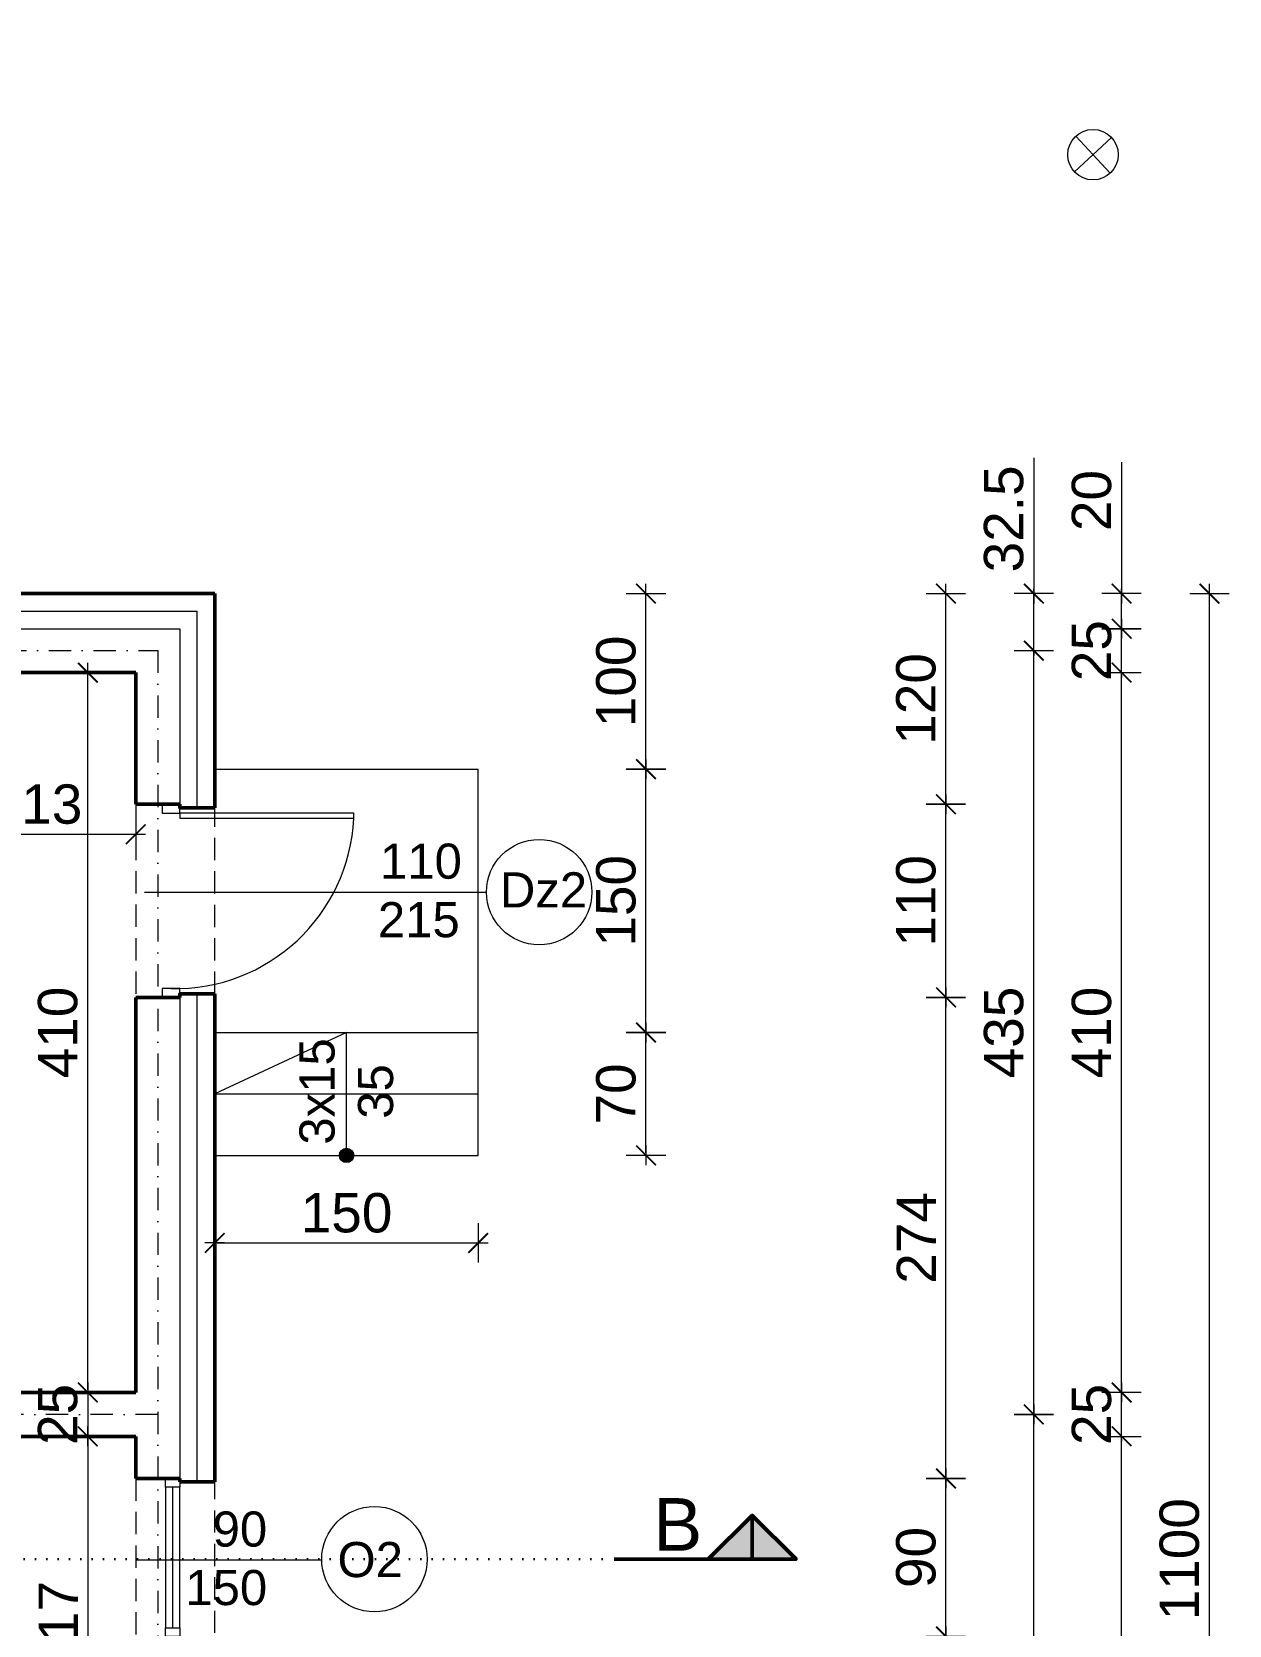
# Model space of a CAD drawing. Header units: millimetres. Extents: x -1610 to 9137, y -5783 to 6358.
# Drawn here: x 4254 to 4936, y 3681 to 4588 of the extents above; entities that cross this region are included whole.
import ezdxf

# ---------------------------------------------------------------- set-up
doc = ezdxf.new("R2010")
doc.units = ezdxf.units.MM
for name, pattern in [('DASHDOT', [25.4, 12.7, -6.35, 0, -6.35]), ('DASHED', [19.05, 12.7, -6.35]), ('DOT', [6.35, 0, -6.35])]:
    doc.linetypes.add(name, pattern=pattern)
doc.layers.get('0').update_dxf_attribs({"lineweight": 0})
for name, color, linetype, lineweight in [('A-murowane', 6, 'Continuous', 50), ('A-osie', 7, 'DASHDOT', 5), ('A-pod', 5, 'DASHED', 15), ('A-schody', 2, 'Continuous', 0), ('A-stolarka', 1, 'Continuous', 5), ('A-w.ocieplenie', 4, 'BATTING', 5), ('A-wykończenie', 4, 'Continuous', 5), ('A17_OPIS_WARSTW', 32, 'Continuous', 9), ('B-linia przekrojowa', 40, 'DOT', 30), ('B-opis', 7, 'Continuous', 0)]:
    doc.layers.add(name, color=color, linetype=linetype, lineweight=lineweight)
doc.layers.add('oznaczenia niedr', color=7, linetype='Continuous', lineweight=0, plot=False)
doc.styles.get("Standard").update_dxf_attribs({"font": 'arial.ttf'})
doc.linetypes.add('BATTING', pattern='A,0.00254,-2.54,[134,ltypeshp.shx,S=2.54,R=0,X=-2.54,Y=0],-5.08,[134,ltypeshp.shx,S=2.54,R=180,X=2.54,Y=0],-2.54', length=10.16254)
doc.dimstyles.new('PM-100', dxfattribs={"dimscale": 2.8, "dimtxt": 8, "dimasz": 0.5, "dimexe": 0, "dimexo": 0, "dimgap": 2, "dimtad": 1, "dimdec": 1, "dimrnd": 0.1, "dimzin": 13, "dimdsep": 46, "dimtxsty": 'Standard', "dimblk": 'Q', "dimcen": 0, "dimse1": 1, "dimse2": 1, "dimclrd": 256, "dimclre": 251, "dimclrt": 41, "dimadec": 1, "dimazin": 0, "dimtfac": 1, "dimtdec": 1, "dimtix": 1, "dimtmove": 1, "dimatfit": 0, "dimldrblk": 'NONE', "dimfxl": 1, "dimtolj": 1, "dimtzin": 13, "dimlwd": -1, "dimlwe": 0, "dimarcsym": 0})

# ---------------------------------------------------------------- blocks, each defined once
blk = doc.blocks.new('A$C7FE075C5')
at = {"layer": 'A-stolarka'}
for p, q in [((-5, 0), (-85, 0)), ((-85, -4), (-5, -4)), ((-85, -8), (-5, -8))]:
    blk.add_line(p, q, dxfattribs=at)
for points in [[(-90, 0), (-85, 0), (-85, -8), (-90, -8), (-90, 0)], [(-5, 0), (0, 0), (0, -8), (-5, -8), (-5, 0)]]:
    blk.add_lwpolyline(points, dxfattribs=at)
blk = doc.blocks.new('A$C31ED699E')
at = {"layer": 'A-stolarka'}
for points in [[(-10, 110), (-10, 105), (0, 105), (0, 110)], [(0, 105), (0, 102), (99.11, 102), (99.11, 105)], [(-10, 5), (-10, 0), (0, 0), (0, 5)]]:
    blk.add_lwpolyline(points, close=True, dxfattribs=at)
blk.add_arc((-2.64, 106.84), 101.87, 268.67264, 357.27581, dxfattribs=at)
blk = doc.blocks.new('Q')
for p, q in [((0, 8), (0, -8)), ((-4, 0), (4, 0))]:
    blk.add_line(p, q)
at = {"const_width": 0.7}
blk.add_lwpolyline([(4, 4), (-4, -4)], dxfattribs=at)
blk = doc.blocks.new('*D32')
at = {"layer": 'A17_OPIS_WARSTW', "transparency": 16777216}
blk.add_line((4359.72, 3898.45), (4506.92, 3898.45), dxfattribs=at)
at = {"layer": 'Defpoints', "color": 0, "transparency": 16777216}
for p in [(4358.32, 3948.29), (4508.32, 3948.29), (4508.32, 3898.45)]:
    blk.add_point(p, dxfattribs=at)
at = {"layer": 'A17_OPIS_WARSTW', "transparency": 16777216, "xscale": 1.4, "yscale": 1.4, "zscale": 1.4, "rotation": 180}
blk.add_blockref('Q', (4358.32, 3898.45), dxfattribs=at)
at = {"layer": 'A17_OPIS_WARSTW', "transparency": 16777216, "xscale": 1.4, "yscale": 1.4, "zscale": 1.4}
blk.add_blockref('Q', (4508.32, 3898.45), dxfattribs=at)
at = {"layer": 'A17_OPIS_WARSTW', "color": 41, "transparency": 16777216, "insert": (4433.32, 3915.49), "char_height": 22.4, "attachment_point": 5}
blk.add_mtext('\\A1;150', dxfattribs=at)
blk = doc.blocks.new('_None')
blk = doc.blocks.new('*D33')
at = {"layer": 'A17_OPIS_WARSTW', "transparency": 16777216}
blk.add_line((4603.82, 3949.69), (4603.82, 4016.89), dxfattribs=at)
at = {"layer": 'Defpoints', "color": 0, "transparency": 16777216}
for p in [(4533.32, 4018.29), (4603.82, 4018.29), (4533.32, 3948.29)]:
    blk.add_point(p, dxfattribs=at)
at = {"layer": 'A17_OPIS_WARSTW', "transparency": 16777216, "xscale": 1.4, "yscale": 1.4, "zscale": 1.4}
for p, rotation in [((4603.82, 4018.29), 90), ((4603.82, 3948.29), 270)]:
    blk.add_blockref('Q', p, dxfattribs=dict(at, rotation=rotation))
at = {"layer": 'A17_OPIS_WARSTW', "color": 41, "transparency": 16777216, "insert": (4586.79, 3983.29), "char_height": 22.4, "attachment_point": 5, "rotation": 90}
blk.add_mtext('\\A1;70', dxfattribs=at)
blk = doc.blocks.new('*D34')
at = {"layer": 'A17_OPIS_WARSTW', "transparency": 16777216}
blk.add_line((4603.82, 4019.69), (4603.82, 4166.89), dxfattribs=at)
at = {"layer": 'Defpoints', "color": 0, "transparency": 16777216}
for p in [(4533.32, 4168.29), (4603.82, 4168.29), (4508.32, 4018.29)]:
    blk.add_point(p, dxfattribs=at)
at = {"layer": 'A17_OPIS_WARSTW', "transparency": 16777216, "xscale": 1.4, "yscale": 1.4, "zscale": 1.4}
for p, rotation in [((4603.82, 4168.29), 90), ((4603.82, 4018.29), 270)]:
    blk.add_blockref('Q', p, dxfattribs=dict(at, rotation=rotation))
at = {"layer": 'A17_OPIS_WARSTW', "color": 41, "transparency": 16777216, "insert": (4586.79, 4093.29), "char_height": 22.4, "attachment_point": 5, "rotation": 90}
blk.add_mtext('\\A1;150', dxfattribs=at)
blk = doc.blocks.new('*D35')
at = {"layer": 'A17_OPIS_WARSTW', "transparency": 16777216}
blk.add_line((4603.82, 4169.69), (4603.82, 4266.89), dxfattribs=at)
at = {"layer": 'Defpoints', "color": 0, "transparency": 16777216}
for p in [(4383.32, 4268.29), (4603.82, 4268.29), (4533.32, 4168.29)]:
    blk.add_point(p, dxfattribs=at)
at = {"layer": 'A17_OPIS_WARSTW', "transparency": 16777216, "xscale": 1.4, "yscale": 1.4, "zscale": 1.4}
for p, rotation in [((4603.82, 4268.29), 90), ((4603.82, 4168.29), 270)]:
    blk.add_blockref('Q', p, dxfattribs=dict(at, rotation=rotation))
at = {"layer": 'A17_OPIS_WARSTW', "color": 41, "transparency": 16777216, "insert": (4586.79, 4218.29), "char_height": 22.4, "attachment_point": 5, "rotation": 90}
blk.add_mtext('\\A1;100', dxfattribs=at)
blk = doc.blocks.new('*D38')
at = {"layer": 'A17_OPIS_WARSTW', "transparency": 16777216}
blk.add_line((4286, 3814.69), (4286, 4221.89), dxfattribs=at)
at = {"layer": 'Defpoints', "color": 0, "transparency": 16777216}
for p in [(4286, 4223.29), (4313.32, 4223.29), (4313.32, 3813.29)]:
    blk.add_point(p, dxfattribs=at)
at = {"layer": 'A17_OPIS_WARSTW', "transparency": 16777216, "xscale": 1.4, "yscale": 1.4, "zscale": 1.4}
for p, rotation in [((4286, 4223.29), 90), ((4286, 3813.29), 270)]:
    blk.add_blockref('Q', p, dxfattribs=dict(at, rotation=rotation))
at = {"layer": 'A17_OPIS_WARSTW', "color": 41, "transparency": 16777216, "insert": (4268.96, 4018.29), "char_height": 22.4, "attachment_point": 5, "rotation": 90}
blk.add_mtext('\\A1;410', dxfattribs=at)
blk = doc.blocks.new('*D46')
at = {"layer": 'A17_OPIS_WARSTW', "transparency": 16777216}
blk.add_line((4201.72, 4131.21), (4311.92, 4131.21), dxfattribs=at)
at = {"layer": 'Defpoints', "color": 0, "transparency": 16777216}
for p in [(4200.32, 4131.21), (4313.32, 4131.21), (4313.32, 4131.21)]:
    blk.add_point(p, dxfattribs=at)
at = {"layer": 'A17_OPIS_WARSTW', "transparency": 16777216, "xscale": 1.4, "yscale": 1.4, "zscale": 1.4, "rotation": 180}
blk.add_blockref('Q', (4200.32, 4131.21), dxfattribs=at)
at = {"layer": 'A17_OPIS_WARSTW', "transparency": 16777216, "xscale": 1.4, "yscale": 1.4, "zscale": 1.4}
blk.add_blockref('Q', (4313.32, 4131.21), dxfattribs=at)
at = {"layer": 'A17_OPIS_WARSTW', "color": 41, "transparency": 16777216, "insert": (4256.82, 4148.26), "char_height": 22.4, "attachment_point": 5}
blk.add_mtext('\\A1;113', dxfattribs=at)
blk = doc.blocks.new('*D50')
at = {"layer": 'A17_OPIS_WARSTW', "transparency": 16777216}
for p, q in [((4286, 3814.69), (4286, 3816.09)), ((4286, 3813.29), (4286, 3788.29)), ((4286, 3786.89), (4286, 3785.49))]:
    blk.add_line(p, q, dxfattribs=at)
at = {"layer": 'Defpoints', "color": 0, "transparency": 16777216}
for p in [(4286, 3813.29), (4286, 3788.29), (4286, 3788.29)]:
    blk.add_point(p, dxfattribs=at)
at = {"layer": 'A17_OPIS_WARSTW', "transparency": 16777216, "xscale": 1.4, "yscale": 1.4, "zscale": 1.4}
for p, rotation in [((4286, 3813.29), 270), ((4286, 3788.29), 90)]:
    blk.add_blockref('Q', p, dxfattribs=dict(at, rotation=rotation))
at = {"layer": 'A17_OPIS_WARSTW', "color": 41, "transparency": 16777216, "insert": (4268.96, 3800.79), "char_height": 22.4, "attachment_point": 5, "rotation": 90}
blk.add_mtext('\\A1;25', dxfattribs=at)
blk = doc.blocks.new('*D51')
at = {"layer": 'A17_OPIS_WARSTW', "transparency": 16777216}
blk.add_line((4286, 3786.89), (4286, 3572.69), dxfattribs=at)
at = {"layer": 'Defpoints', "color": 0, "transparency": 16777216}
for p in [(4286, 3788.29), (4286, 3571.29), (4286, 3571.29)]:
    blk.add_point(p, dxfattribs=at)
at = {"layer": 'A17_OPIS_WARSTW', "transparency": 16777216, "xscale": 1.4, "yscale": 1.4, "zscale": 1.4}
for p, rotation in [((4286, 3788.29), 90), ((4286, 3571.29), 270)]:
    blk.add_blockref('Q', p, dxfattribs=dict(at, rotation=rotation))
at = {"layer": 'A17_OPIS_WARSTW', "color": 41, "transparency": 16777216, "insert": (4269.15, 3679.79), "char_height": 22.4, "attachment_point": 5, "rotation": 90}
blk.add_mtext('\\A1;217', dxfattribs=at)
blk = doc.blocks.new('*D107')
at = {"layer": 'A17_OPIS_WARSTW', "transparency": 16777216}
blk.add_line((4774.62, 3675.69), (4774.62, 3762.89), dxfattribs=at)
at = {"layer": 'Defpoints', "color": 0, "transparency": 16777216}
for p in [(4325.82, 3764.29), (4774.62, 3764.29), (4325.82, 3674.29)]:
    blk.add_point(p, dxfattribs=at)
at = {"layer": 'A17_OPIS_WARSTW', "transparency": 16777216, "xscale": 1.4, "yscale": 1.4, "zscale": 1.4}
for p, rotation in [((4774.62, 3764.29), 90), ((4774.62, 3674.29), 270)]:
    blk.add_blockref('Q', p, dxfattribs=dict(at, rotation=rotation))
at = {"layer": 'A17_OPIS_WARSTW', "color": 41, "transparency": 16777216, "insert": (4757.58, 3719.29), "char_height": 22.4, "attachment_point": 5, "rotation": 90}
blk.add_mtext('\\A1;90', dxfattribs=at)
blk = doc.blocks.new('*D108')
at = {"layer": 'A17_OPIS_WARSTW', "transparency": 16777216}
blk.add_line((4774.62, 3765.69), (4774.62, 4036.89), dxfattribs=at)
at = {"layer": 'Defpoints', "color": 0, "transparency": 16777216}
for p in [(4325.82, 4038.29), (4774.62, 4038.29), (4325.82, 3764.29)]:
    blk.add_point(p, dxfattribs=at)
at = {"layer": 'A17_OPIS_WARSTW', "transparency": 16777216, "xscale": 1.4, "yscale": 1.4, "zscale": 1.4}
for p, rotation in [((4774.62, 4038.29), 90), ((4774.62, 3764.29), 270)]:
    blk.add_blockref('Q', p, dxfattribs=dict(at, rotation=rotation))
at = {"layer": 'A17_OPIS_WARSTW', "color": 41, "transparency": 16777216, "insert": (4757.77, 3901.29), "char_height": 22.4, "attachment_point": 5, "rotation": 90}
blk.add_mtext('\\A1;274', dxfattribs=at)
blk = doc.blocks.new('*D109')
at = {"layer": 'A17_OPIS_WARSTW', "transparency": 16777216}
blk.add_line((4774.62, 4039.69), (4774.62, 4146.89), dxfattribs=at)
at = {"layer": 'Defpoints', "color": 0, "transparency": 16777216}
for p in [(4325.82, 4148.29), (4774.62, 4148.29), (4325.82, 4038.29)]:
    blk.add_point(p, dxfattribs=at)
at = {"layer": 'A17_OPIS_WARSTW', "transparency": 16777216, "xscale": 1.4, "yscale": 1.4, "zscale": 1.4}
for p, rotation in [((4774.62, 4148.29), 90), ((4774.62, 4038.29), 270)]:
    blk.add_blockref('Q', p, dxfattribs=dict(at, rotation=rotation))
at = {"layer": 'A17_OPIS_WARSTW', "color": 41, "transparency": 16777216, "insert": (4757.58, 4093.29), "char_height": 22.4, "attachment_point": 5, "rotation": 90}
blk.add_mtext('\\A1;110', dxfattribs=at)
blk = doc.blocks.new('*D110')
at = {"layer": 'A17_OPIS_WARSTW', "transparency": 16777216}
blk.add_line((4774.62, 4149.69), (4774.62, 4266.89), dxfattribs=at)
at = {"layer": 'Defpoints', "color": 0, "transparency": 16777216}
for p in [(4358.32, 4268.29), (4774.62, 4268.29), (4325.82, 4148.29)]:
    blk.add_point(p, dxfattribs=at)
at = {"layer": 'A17_OPIS_WARSTW', "transparency": 16777216, "xscale": 1.4, "yscale": 1.4, "zscale": 1.4}
for p, rotation in [((4774.62, 4268.29), 90), ((4774.62, 4148.29), 270)]:
    blk.add_blockref('Q', p, dxfattribs=dict(at, rotation=rotation))
at = {"layer": 'A17_OPIS_WARSTW', "color": 41, "transparency": 16777216, "insert": (4757.58, 4208.29), "char_height": 22.4, "attachment_point": 5, "rotation": 90}
blk.add_mtext('\\A1;120', dxfattribs=at)
blk = doc.blocks.new('*D112')
at = {"layer": 'A17_OPIS_WARSTW', "transparency": 16777216}
blk.add_line((4824.62, 3202.19), (4824.62, 3799.39), dxfattribs=at)
at = {"layer": 'Defpoints', "color": 0, "transparency": 16777216}
for p in [(4315.23, 3800.79), (4824.62, 3800.79), (4295.06, 3200.79)]:
    blk.add_point(p, dxfattribs=at)
at = {"layer": 'A17_OPIS_WARSTW', "transparency": 16777216, "xscale": 1.4, "yscale": 1.4, "zscale": 1.4}
for p, rotation in [((4824.62, 3800.79), 90), ((4824.62, 3200.79), 270)]:
    blk.add_blockref('Q', p, dxfattribs=dict(at, rotation=rotation))
at = {"layer": 'A17_OPIS_WARSTW', "color": 41, "transparency": 16777216, "insert": (4807.58, 3500.79), "char_height": 22.4, "attachment_point": 5, "rotation": 90}
blk.add_mtext('\\A1;600', dxfattribs=at)
blk = doc.blocks.new('*D113')
at = {"layer": 'A17_OPIS_WARSTW', "transparency": 16777216}
blk.add_line((4824.62, 3802.19), (4824.62, 4234.39), dxfattribs=at)
at = {"layer": 'Defpoints', "color": 0, "transparency": 16777216}
for p in [(4315.23, 4235.79), (4824.62, 4235.79), (4315.23, 3800.79)]:
    blk.add_point(p, dxfattribs=at)
at = {"layer": 'A17_OPIS_WARSTW', "transparency": 16777216, "xscale": 1.4, "yscale": 1.4, "zscale": 1.4}
for p, rotation in [((4824.62, 4235.79), 90), ((4824.62, 3800.79), 270)]:
    blk.add_blockref('Q', p, dxfattribs=dict(at, rotation=rotation))
at = {"layer": 'A17_OPIS_WARSTW', "color": 41, "transparency": 16777216, "insert": (4807.57, 4018.29), "char_height": 22.4, "attachment_point": 5, "rotation": 90}
blk.add_mtext('\\A1;435', dxfattribs=at)
blk = doc.blocks.new('*D114')
at = {"layer": 'A17_OPIS_WARSTW', "transparency": 16777216}
for p, q in [((4824.62, 4345.62), (4824.62, 4268.29)), ((4824.62, 4269.69), (4824.62, 4271.09)), ((4824.62, 4235.79), (4824.62, 4268.29)), ((4824.62, 4235.79), (4824.62, 4268.29)), ((4824.62, 4234.39), (4824.62, 4232.99))]:
    blk.add_line(p, q, dxfattribs=at)
at = {"layer": 'Defpoints', "color": 0, "transparency": 16777216}
for p in [(4315.23, 4268.29), (4824.62, 4268.29), (4315.23, 4235.79)]:
    blk.add_point(p, dxfattribs=at)
at = {"layer": 'A17_OPIS_WARSTW', "transparency": 16777216, "xscale": 1.4, "yscale": 1.4, "zscale": 1.4}
for p, rotation in [((4824.62, 4268.29), 270), ((4824.62, 4235.79), 90)]:
    blk.add_blockref('Q', p, dxfattribs=dict(at, rotation=rotation))
at = {"layer": 'A17_OPIS_WARSTW', "color": 41, "transparency": 16777216, "insert": (4807.57, 4310.85), "char_height": 22.4, "attachment_point": 5, "rotation": 90}
blk.add_mtext('\\A1;32.5', dxfattribs=at)
blk = doc.blocks.new('*D117')
at = {"layer": 'A17_OPIS_WARSTW', "transparency": 16777216}
blk.add_line((4874.62, 3214.69), (4874.62, 3786.89), dxfattribs=at)
at = {"layer": 'Defpoints', "color": 0, "transparency": 16777216}
for p in [(4313.32, 3788.29), (4874.62, 3788.29), (4148.32, 3213.29)]:
    blk.add_point(p, dxfattribs=at)
at = {"layer": 'A17_OPIS_WARSTW', "transparency": 16777216, "xscale": 1.4, "yscale": 1.4, "zscale": 1.4}
for p, rotation in [((4874.62, 3788.29), 90), ((4874.62, 3213.29), 270)]:
    blk.add_blockref('Q', p, dxfattribs=dict(at, rotation=rotation))
at = {"layer": 'A17_OPIS_WARSTW', "color": 41, "transparency": 16777216, "insert": (4857.63, 3500.79), "char_height": 22.4, "attachment_point": 5, "rotation": 90}
blk.add_mtext('\\A1;575', dxfattribs=at)
blk = doc.blocks.new('*D118')
at = {"layer": 'A17_OPIS_WARSTW', "transparency": 16777216}
for p, q in [((4874.62, 3814.69), (4874.62, 3816.09)), ((4874.62, 3788.29), (4874.62, 3813.29)), ((4874.62, 3786.89), (4874.62, 3785.49))]:
    blk.add_line(p, q, dxfattribs=at)
at = {"layer": 'Defpoints', "color": 0, "transparency": 16777216}
for p in [(4313.32, 3813.29), (4874.62, 3813.29), (4313.32, 3788.29)]:
    blk.add_point(p, dxfattribs=at)
at = {"layer": 'A17_OPIS_WARSTW', "transparency": 16777216, "xscale": 1.4, "yscale": 1.4, "zscale": 1.4}
for p, rotation in [((4874.62, 3813.29), 270), ((4874.62, 3788.29), 90)]:
    blk.add_blockref('Q', p, dxfattribs=dict(at, rotation=rotation))
at = {"layer": 'A17_OPIS_WARSTW', "color": 41, "transparency": 16777216, "insert": (4857.58, 3800.79), "char_height": 22.4, "attachment_point": 5, "rotation": 90}
blk.add_mtext('\\A1;25', dxfattribs=at)
blk = doc.blocks.new('*D119')
at = {"layer": 'A17_OPIS_WARSTW', "transparency": 16777216}
blk.add_line((4874.62, 3814.69), (4874.62, 4221.89), dxfattribs=at)
at = {"layer": 'Defpoints', "color": 0, "transparency": 16777216}
for p in [(4313.32, 4223.29), (4874.62, 4223.29), (4313.32, 3813.29)]:
    blk.add_point(p, dxfattribs=at)
at = {"layer": 'A17_OPIS_WARSTW', "transparency": 16777216, "xscale": 1.4, "yscale": 1.4, "zscale": 1.4}
for p, rotation in [((4874.62, 4223.29), 90), ((4874.62, 3813.29), 270)]:
    blk.add_blockref('Q', p, dxfattribs=dict(at, rotation=rotation))
at = {"layer": 'A17_OPIS_WARSTW', "color": 41, "transparency": 16777216, "insert": (4857.58, 4018.29), "char_height": 22.4, "attachment_point": 5, "rotation": 90}
blk.add_mtext('\\A1;410', dxfattribs=at)
blk = doc.blocks.new('*D120')
at = {"layer": 'A17_OPIS_WARSTW', "transparency": 16777216}
for p, q in [((4874.62, 4249.69), (4874.62, 4251.09)), ((4874.62, 4223.29), (4874.62, 4248.29)), ((4874.62, 4221.89), (4874.62, 4220.49))]:
    blk.add_line(p, q, dxfattribs=at)
at = {"layer": 'Defpoints', "color": 0, "transparency": 16777216}
for p in [(4338.32, 4248.29), (4874.62, 4248.29), (4313.32, 4223.29)]:
    blk.add_point(p, dxfattribs=at)
at = {"layer": 'A17_OPIS_WARSTW', "transparency": 16777216, "xscale": 1.4, "yscale": 1.4, "zscale": 1.4}
for p, rotation in [((4874.62, 4248.29), 270), ((4874.62, 4223.29), 90)]:
    blk.add_blockref('Q', p, dxfattribs=dict(at, rotation=rotation))
at = {"layer": 'A17_OPIS_WARSTW', "color": 41, "transparency": 16777216, "insert": (4857.58, 4235.79), "char_height": 22.4, "attachment_point": 5, "rotation": 90}
blk.add_mtext('\\A1;25', dxfattribs=at)
blk = doc.blocks.new('*D121')
at = {"layer": 'A17_OPIS_WARSTW', "transparency": 16777216}
for p, q in [((4874.62, 4343.08), (4874.62, 4268.29)), ((4874.62, 4269.69), (4874.62, 4271.09)), ((4874.62, 4248.29), (4874.62, 4268.29)), ((4874.62, 4248.29), (4874.62, 4268.29)), ((4874.62, 4246.89), (4874.62, 4245.49))]:
    blk.add_line(p, q, dxfattribs=at)
at = {"layer": 'Defpoints', "color": 0, "transparency": 16777216}
for p in [(4358.32, 4268.29), (4874.62, 4268.29), (4338.32, 4248.29)]:
    blk.add_point(p, dxfattribs=at)
at = {"layer": 'A17_OPIS_WARSTW', "transparency": 16777216, "xscale": 1.4, "yscale": 1.4, "zscale": 1.4}
for p, rotation in [((4874.62, 4268.29), 270), ((4874.62, 4248.29), 90)]:
    blk.add_blockref('Q', p, dxfattribs=dict(at, rotation=rotation))
at = {"layer": 'A17_OPIS_WARSTW', "color": 41, "transparency": 16777216, "insert": (4857.58, 4321.28), "char_height": 22.4, "attachment_point": 5, "rotation": 90}
blk.add_mtext('\\A1;20', dxfattribs=at)
blk = doc.blocks.new('*D122')
at = {"layer": 'A17_OPIS_WARSTW', "transparency": 16777216}
blk.add_line((4924.62, 3169.69), (4924.62, 4266.89), dxfattribs=at)
at = {"layer": 'Defpoints', "color": 0, "transparency": 16777216}
for p in [(4358.32, 4268.29), (4924.62, 4268.29), (4358.32, 3168.29)]:
    blk.add_point(p, dxfattribs=at)
at = {"layer": 'A17_OPIS_WARSTW', "transparency": 16777216, "xscale": 1.4, "yscale": 1.4, "zscale": 1.4}
for p, rotation in [((4924.62, 4268.29), 90), ((4924.62, 3168.29), 270)]:
    blk.add_blockref('Q', p, dxfattribs=dict(at, rotation=rotation))
at = {"layer": 'A17_OPIS_WARSTW', "color": 41, "transparency": 16777216, "insert": (4907.58, 3718.29), "char_height": 22.4, "attachment_point": 5, "rotation": 90}
blk.add_mtext('\\A1;1100', dxfattribs=at)
blk = doc.blocks.new('*D176')
at = {"layer": 'A17_OPIS_WARSTW', "transparency": 16777216}
blk.add_line((4199.72, 4714.46), (4356.92, 4714.46), dxfattribs=at)
at = {"layer": 'Defpoints', "color": 0, "transparency": 16777216}
for p in [(4358.32, 4714.46), (4358.32, 4268.29), (4198.32, 4235.79)]:
    blk.add_point(p, dxfattribs=at)
at = {"layer": 'A17_OPIS_WARSTW', "transparency": 16777216, "xscale": 1.4, "yscale": 1.4, "zscale": 1.4, "rotation": 180}
blk.add_blockref('Q', (4198.32, 4714.46), dxfattribs=at)
at = {"layer": 'A17_OPIS_WARSTW', "transparency": 16777216, "xscale": 1.4, "yscale": 1.4, "zscale": 1.4}
blk.add_blockref('Q', (4358.32, 4714.46), dxfattribs=at)
at = {"layer": 'A17_OPIS_WARSTW', "color": 41, "transparency": 16777216, "insert": (4278.32, 4731.5), "char_height": 22.4, "attachment_point": 5}
blk.add_mtext('\\A1;160', dxfattribs=at)
blk = doc.blocks.new('*D179')
at = {"layer": 'A17_OPIS_WARSTW', "transparency": 16777216}
blk.add_line((3897.22, 4764.46), (4324.42, 4764.46), dxfattribs=at)
at = {"layer": 'Defpoints', "color": 0, "transparency": 16777216}
for p in [(4325.82, 4764.46), (3895.82, 4235.79), (4325.82, 4235.79)]:
    blk.add_point(p, dxfattribs=at)
at = {"layer": 'A17_OPIS_WARSTW', "transparency": 16777216, "xscale": 1.4, "yscale": 1.4, "zscale": 1.4, "rotation": 180}
blk.add_blockref('Q', (3895.82, 4764.46), dxfattribs=at)
at = {"layer": 'A17_OPIS_WARSTW', "transparency": 16777216, "xscale": 1.4, "yscale": 1.4, "zscale": 1.4}
blk.add_blockref('Q', (4325.82, 4764.46), dxfattribs=at)
at = {"layer": 'A17_OPIS_WARSTW', "color": 41, "transparency": 16777216, "insert": (4110.82, 4781.51), "char_height": 22.4, "attachment_point": 5}
blk.add_mtext('\\A1;430', dxfattribs=at)
blk = doc.blocks.new('*D180')
at = {"layer": 'A17_OPIS_WARSTW', "transparency": 16777216}
for p, q in [((4324.42, 4764.46), (4323.02, 4764.46)), ((4325.82, 4764.46), (4358.32, 4764.46)), ((4325.82, 4764.46), (4358.32, 4764.46)), ((4445.38, 4764.46), (4358.32, 4764.46)), ((4359.72, 4764.46), (4361.12, 4764.46))]:
    blk.add_line(p, q, dxfattribs=at)
at = {"layer": 'Defpoints', "color": 0, "transparency": 16777216}
for p in [(4358.32, 4764.46), (4358.32, 4268.29), (4325.82, 4235.79)]:
    blk.add_point(p, dxfattribs=at)
at = {"layer": 'A17_OPIS_WARSTW', "transparency": 16777216, "xscale": 1.4, "yscale": 1.4, "zscale": 1.4}
blk.add_blockref('Q', (4325.82, 4764.46), dxfattribs=at)
at = {"layer": 'A17_OPIS_WARSTW', "transparency": 16777216, "xscale": 1.4, "yscale": 1.4, "zscale": 1.4, "rotation": 180}
blk.add_blockref('Q', (4358.32, 4764.46), dxfattribs=at)
at = {"layer": 'A17_OPIS_WARSTW', "color": 41, "transparency": 16777216, "insert": (4410.61, 4781.51), "char_height": 22.4, "attachment_point": 5}
blk.add_mtext('\\A1;32.5', dxfattribs=at)
blk = doc.blocks.new('*D185')
at = {"layer": 'A17_OPIS_WARSTW', "transparency": 16777216}
blk.add_line((3909.72, 4814.46), (4311.92, 4814.46), dxfattribs=at)
at = {"layer": 'Defpoints', "color": 0, "transparency": 16777216}
for p in [(4313.32, 4814.46), (3908.32, 4223.29), (4313.32, 4223.29)]:
    blk.add_point(p, dxfattribs=at)
at = {"layer": 'A17_OPIS_WARSTW', "transparency": 16777216, "xscale": 1.4, "yscale": 1.4, "zscale": 1.4, "rotation": 180}
blk.add_blockref('Q', (3908.32, 4814.46), dxfattribs=at)
at = {"layer": 'A17_OPIS_WARSTW', "transparency": 16777216, "xscale": 1.4, "yscale": 1.4, "zscale": 1.4}
blk.add_blockref('Q', (4313.32, 4814.46), dxfattribs=at)
at = {"layer": 'A17_OPIS_WARSTW', "color": 41, "transparency": 16777216, "insert": (4110.82, 4831.5), "char_height": 22.4, "attachment_point": 5}
blk.add_mtext('\\A1;405', dxfattribs=at)
blk = doc.blocks.new('*D186')
at = {"layer": 'A17_OPIS_WARSTW', "transparency": 16777216}
for p, q in [((4311.92, 4814.46), (4310.52, 4814.46)), ((4313.32, 4814.46), (4338.32, 4814.46)), ((4339.72, 4814.46), (4341.12, 4814.46))]:
    blk.add_line(p, q, dxfattribs=at)
at = {"layer": 'Defpoints', "color": 0, "transparency": 16777216}
for p in [(4338.32, 4814.46), (4338.32, 4248.29), (4313.32, 4223.29)]:
    blk.add_point(p, dxfattribs=at)
at = {"layer": 'A17_OPIS_WARSTW', "transparency": 16777216, "xscale": 1.4, "yscale": 1.4, "zscale": 1.4}
blk.add_blockref('Q', (4313.32, 4814.46), dxfattribs=at)
at = {"layer": 'A17_OPIS_WARSTW', "transparency": 16777216, "xscale": 1.4, "yscale": 1.4, "zscale": 1.4, "rotation": 180}
blk.add_blockref('Q', (4338.32, 4814.46), dxfattribs=at)
at = {"layer": 'A17_OPIS_WARSTW', "color": 41, "transparency": 16777216, "insert": (4325.82, 4831.5), "char_height": 22.4, "attachment_point": 5}
blk.add_mtext('\\A1;25', dxfattribs=at)
blk = doc.blocks.new('*D187')
at = {"layer": 'A17_OPIS_WARSTW', "transparency": 16777216}
for p, q in [((4336.92, 4814.46), (4335.52, 4814.46)), ((4338.32, 4814.46), (4358.32, 4814.46)), ((4338.32, 4814.46), (4358.32, 4814.46)), ((4442.68, 4814.46), (4358.32, 4814.46)), ((4359.72, 4814.46), (4361.12, 4814.46))]:
    blk.add_line(p, q, dxfattribs=at)
at = {"layer": 'Defpoints', "color": 0, "transparency": 16777216}
for p in [(4358.32, 4814.46), (4358.32, 4268.29), (4338.32, 4248.29)]:
    blk.add_point(p, dxfattribs=at)
at = {"layer": 'A17_OPIS_WARSTW', "transparency": 16777216, "xscale": 1.4, "yscale": 1.4, "zscale": 1.4}
blk.add_blockref('Q', (4338.32, 4814.46), dxfattribs=at)
at = {"layer": 'A17_OPIS_WARSTW', "transparency": 16777216, "xscale": 1.4, "yscale": 1.4, "zscale": 1.4, "rotation": 180}
blk.add_blockref('Q', (4358.32, 4814.46), dxfattribs=at)
at = {"layer": 'A17_OPIS_WARSTW', "color": 41, "transparency": 16777216, "insert": (4420.89, 4831.5), "char_height": 22.4, "attachment_point": 5}
blk.add_mtext('\\A1;20', dxfattribs=at)
blk = doc.blocks.new('*D188')
at = {"layer": 'A17_OPIS_WARSTW', "transparency": 16777216}
blk.add_line((3059.72, 4864.46), (4356.92, 4864.46), dxfattribs=at)
at = {"layer": 'Defpoints', "color": 0, "transparency": 16777216}
for p in [(4358.32, 4864.46), (3058.32, 4268.29), (4358.32, 4268.29)]:
    blk.add_point(p, dxfattribs=at)
at = {"layer": 'A17_OPIS_WARSTW', "transparency": 16777216, "xscale": 1.4, "yscale": 1.4, "zscale": 1.4, "rotation": 180}
blk.add_blockref('Q', (3058.32, 4864.46), dxfattribs=at)
at = {"layer": 'A17_OPIS_WARSTW', "transparency": 16777216, "xscale": 1.4, "yscale": 1.4, "zscale": 1.4}
blk.add_blockref('Q', (4358.32, 4864.46), dxfattribs=at)
at = {"layer": 'A17_OPIS_WARSTW', "color": 41, "transparency": 16777216, "insert": (3708.32, 4881.51), "char_height": 22.4, "attachment_point": 5}
blk.add_mtext('\\A1;1300', dxfattribs=at)
blk = doc.blocks.new('A$C560A2D75')
at = {"layer": 'A-murowane'}
h = blk.add_hatch(color=256, dxfattribs=at)
h.dxf.hatch_style = 1
h.paths.add_polyline_path([(-78.49, 25), (-53.49, 0), (-103.49, 0)])
blk.add_line((-103.49, 0), (0, 0), dxfattribs=at)
blk.add_lwpolyline([(-78.49, 0), (-78.49, 25), (-53.49, 0), (-103.49, 0), (-78.49, 25)], dxfattribs=at)
blk = doc.blocks.new('A$C7E556D42')
at = {"layer": 'B-linia przekrojowa'}
blk.add_line((-2027.47, -800), (-272.53, -800), dxfattribs=at)
at = {"layer": 'A17_OPIS_WARSTW', "xscale": -1}
blk.add_blockref('A$C560A2D75', (-272.53, -800), dxfattribs=at)
at = {"layer": 'B-opis', "insert": (-250.4, -765.18), "char_height": 30, "attachment_point": 1}
blk.add_mtext_dynamic_manual_height_columns('B', width=13.1429, gutter_width=12.5, heights=[0], dxfattribs=at)

msp = doc.modelspace()

# ---------------------------------------------------------------- hatches: boundary and pattern name
at = {"layer": 'A-schody', "ltscale": 0.8}
h = msp.add_hatch(color=256, dxfattribs=at)
h.dxf.hatch_style = 1
edge = h.paths.add_edge_path()
edge.add_arc((4433.32, 3948.29), 4.09, 0, 360)

# ---------------------------------------------------------------- linework, layer by layer
at = {"layer": 'A-murowane'}
for p, q in [((4196.32, 4268.29), (4358.32, 4268.29)), ((4358.32, 4268.29), (4358.32, 4146.29)), ((4198.32, 4223.29), (4313.32, 4223.29)), ((4313.32, 4223.29), (4313.32, 4148.29)), ((4313.32, 4148.29), (4338.32, 4148.29)), ((4313.32, 4038.29), (4338.32, 4038.29)), ((4313.32, 4038.29), (4313.32, 3813.29)), ((4358.32, 4040.29), (4358.32, 3762.29)), ((4313.32, 3813.29), (4141.32, 3813.29)), ((4313.32, 3788.29), (4031.32, 3788.29)), ((4313.32, 3788.29), (4313.32, 3764.29)), ((4313.32, 3764.29), (4338.32, 3764.29)), ((4338.32, 3764.29), (4338.32, 3762.29)), ((4338.32, 3762.29), (4358.32, 3762.29))]:
    msp.add_line(p, q, dxfattribs=at)
for points in [[(4338.32, 4148.29), (4338.32, 4146.29), (4358.32, 4146.29)], [(4338.32, 4038.29), (4338.32, 4040.29), (4358.32, 4040.29)]]:
    msp.add_lwpolyline(points, dxfattribs=at)
at = {"layer": 'A-osie'}
for p, q in [((3090.82, 4235.79), (4325.82, 4235.79)), ((4325.82, 4235.79), (4325.82, 3200.79)), ((4325.82, 3800.79), (3090.82, 3800.79))]:
    msp.add_line(p, q, dxfattribs=at)
at = {"layer": 'A-pod'}
for p, q in [((4313.32, 4148.29), (4313.32, 4038.29)), ((4358.32, 4040.29), (4358.32, 4146.29)), ((4313.32, 3764.29), (4313.32, 3674.29)), ((4358.32, 3676.29), (4358.32, 3762.29))]:
    msp.add_line(p, q, dxfattribs=at)
at = {"layer": 'A-schody'}
for p, q in [((4358.32, 4168.29), (4508.32, 4168.29)), ((4508.32, 3948.29), (4508.32, 4168.29)), ((4358.32, 4018.29), (4508.32, 4018.29)), ((4433.32, 4018.29), (4358.32, 3983.29)), ((4433.32, 3948.29), (4433.32, 4018.29)), ((4358.32, 3983.29), (4508.32, 3983.29)), ((4358.32, 3948.29), (4508.32, 3948.29))]:
    msp.add_line(p, q, dxfattribs=at)
at = {"layer": 'A-schody', "ltscale": 0.8}
msp.add_circle((4433.32, 3948.29), 4.09, dxfattribs=at)
at = {"layer": 'A-w.ocieplenie'}
for p, q in [((4196.32, 4258.29), (4348.32, 4258.29)), ((4348.32, 4146.29), (4348.32, 4258.29)), ((4348.32, 3762.29), (4348.32, 4040.29))]:
    msp.add_line(p, q, dxfattribs=at)
at = {"layer": 'A-wykończenie'}
for p, q in [((4196.32, 4248.29), (4338.32, 4248.29)), ((4338.32, 4248.29), (4338.32, 4148.29)), ((4338.32, 4148.29), (4338.32, 4146.29)), ((4338.32, 4038.29), (4338.32, 4040.29)), ((4338.32, 4038.29), (4338.32, 3764.29)), ((4338.32, 3764.29), (4338.32, 3762.29))]:
    msp.add_line(p, q, dxfattribs=at)
at = {"layer": 'B-opis'}
for p, q in [((4318.32, 4098.29), (4512.99, 4098.29)), ((4313.32, 3717.91), (4419.18, 3717.91))]:
    msp.add_line(p, q, dxfattribs=at)
for centre in [(4542.99, 4098.29), (4449.19, 3718.29)]:
    msp.add_circle(centre, 30, dxfattribs=at)
at = {"layer": 'oznaczenia niedr'}
for p, q in [((4858.32, 4518.29), (4848.48, 4528.79)), ((4868.83, 4528.13), (4847.82, 4508.44)), ((4858.32, 4518.29), (4868.17, 4507.78))]:
    msp.add_line(p, q, dxfattribs=at)
msp.add_circle((4858.32, 4518.29), 14.4, dxfattribs=at)

# ---------------------------------------------------------------- block references
msp.add_blockref('A$C31ED699E', (4338.32, 4038.29))
at = {"layer": 'A-stolarka', "rotation": 270}
msp.add_blockref('A$C7FE075C5', (4338.32, 3674.29), dxfattribs=at)
at = {"layer": 'B-linia przekrojowa'}
msp.add_blockref('A$C7E556D42', (4858.32, 4518.29), dxfattribs=at)

# ---------------------------------------------------------------- texts
at = {"layer": 'B-opis', "char_height": 20}
for s, insert, attachment_point in [('\\pi-14.547;110\\P\\pi-15.768;215', (4466.93, 4125.9), 1), ('Dz2', (4520.63, 4109.55), 1), ('90\\P150', (4388.15, 3745.5), 3), ('O2', (4465.44, 3728.11), 3)]:
    msp.add_mtext_dynamic_manual_height_columns(s, width=13.1429, gutter_width=12.5, heights=[0], dxfattribs=dict(at, insert=insert, attachment_point=attachment_point))
at = {"layer": 'B-opis', "insert": (4406.49, 3977.01), "char_height": 20, "attachment_point": 1, "rotation": 90}
msp.add_mtext_dynamic_manual_height_columns('\\pi-22.576;3x15 \\P\\pi-7.8214;35', width=13.1429, gutter_width=12.5, heights=[0], dxfattribs=at)

# ---------------------------------------------------------------- dimensions: what is measured, and where the dimension line sits
at = {"layer": 'A17_OPIS_WARSTW'}
for base, p1, p2, picture, middle in [((4358.32, 4864.46), (3058.32, 4268.29), (4358.32, 4268.29), '*D188', (3708.32, 4881.51)), ((4313.32, 4814.46), (3908.32, 4223.29), (4313.32, 4223.29), '*D185', (4110.82, 4831.5)), ((4338.32, 4814.46), (4313.32, 4223.29), (4338.32, 4248.29), '*D186', (4325.82, 4831.5)), ((4325.82, 4764.46), (3895.82, 4235.79), (4325.82, 4235.79), '*D179', (4110.82, 4781.51)), ((4358.32, 4714.46), (4198.32, 4235.79), (4358.32, 4268.29), '*D176', (4278.32, 4731.5)), ((4313.32, 4131.21), (4200.32, 4131.21), (4313.32, 4131.21), '*D46', (4256.82, 4148.26)), ((4508.32, 3898.45), (4358.32, 3948.29), (4508.32, 3948.29), '*D32', (4433.32, 3915.49))]:
    dim = msp.add_linear_dim(base=base, p1=p1, p2=p2, dimstyle='PM-100', dxfattribs=at)
    dim.commit()
    dim.dimension.update_dxf_attribs({"geometry": picture, "text_midpoint": middle})
for base, p1, picture, middle in [((4358.32, 4814.46), (4338.32, 4248.29), '*D187', (4420.89, 4824.23)), ((4358.32, 4764.46), (4325.82, 4235.79), '*D180', (4410.61, 4771.44))]:
    dim = msp.add_linear_dim(base=base, p1=p1, p2=(4358.32, 4268.29), dimstyle='PM-100', dxfattribs=at)
    dim.commit()
    dim.dimension.update_dxf_attribs({"geometry": picture, "text_midpoint": middle, "dimtype": 160})
for base, p1, p2, picture, middle in [((4824.62, 4268.29), (4315.23, 4235.79), (4315.23, 4268.29), '*D114', (4824.62, 4310.85)), ((4874.62, 4268.29), (4338.32, 4248.29), (4358.32, 4268.29), '*D121', (4884.06, 4321.28))]:
    dim = msp.add_linear_dim(base=base, p1=p1, p2=p2, angle=90, dimstyle='PM-100', dxfattribs=at)
    dim.commit()
    dim.dimension.update_dxf_attribs({"geometry": picture, "text_midpoint": middle, "dimtype": 160})
for base, p1, p2, picture, middle in [((4774.62, 4268.29), (4325.82, 4148.29), (4358.32, 4268.29), '*D110', (4757.58, 4208.29)), ((4924.62, 4268.29), (4358.32, 3168.29), (4358.32, 4268.29), '*D122', (4907.58, 3718.29)), ((4603.82, 4268.29), (4533.32, 4168.29), (4383.32, 4268.29), '*D35', (4586.79, 4218.29)), ((4874.62, 4248.29), (4313.32, 4223.29), (4338.32, 4248.29), '*D120', (4857.58, 4235.79)), ((4824.62, 4235.79), (4315.23, 3800.79), (4315.23, 4235.79), '*D113', (4807.57, 4018.29)), ((4286, 4223.29), (4313.32, 3813.29), (4313.32, 4223.29), '*D38', (4268.96, 4018.29)), ((4874.62, 4223.29), (4313.32, 3813.29), (4313.32, 4223.29), '*D119', (4857.58, 4018.29)), ((4603.82, 4168.29), (4508.32, 4018.29), (4533.32, 4168.29), '*D34', (4586.79, 4093.29)), ((4774.62, 4148.29), (4325.82, 4038.29), (4325.82, 4148.29), '*D109', (4757.58, 4093.29)), ((4774.62, 4038.29), (4325.82, 3764.29), (4325.82, 4038.29), '*D108', (4757.77, 3901.29)), ((4603.82, 4018.29), (4533.32, 3948.29), (4533.32, 4018.29), '*D33', (4586.79, 3983.29)), ((4286, 3788.29), (4286, 3813.29), (4286, 3788.29), '*D50', (4268.96, 3800.79)), ((4874.62, 3813.29), (4313.32, 3788.29), (4313.32, 3813.29), '*D118', (4857.58, 3800.79)), ((4824.62, 3800.79), (4295.06, 3200.79), (4315.23, 3800.79), '*D112', (4807.58, 3500.79)), ((4874.62, 3788.29), (4148.32, 3213.29), (4313.32, 3788.29), '*D117', (4857.63, 3500.79)), ((4286, 3571.29), (4286, 3788.29), (4286, 3571.29), '*D51', (4269.15, 3679.79)), ((4774.62, 3764.29), (4325.82, 3674.29), (4325.82, 3764.29), '*D107', (4757.58, 3719.29))]:
    dim = msp.add_linear_dim(base=base, p1=p1, p2=p2, angle=90, dimstyle='PM-100', dxfattribs=at)
    dim.commit()
    dim.dimension.update_dxf_attribs({"geometry": picture, "text_midpoint": middle})

doc.saveas('drawing.dxf')
